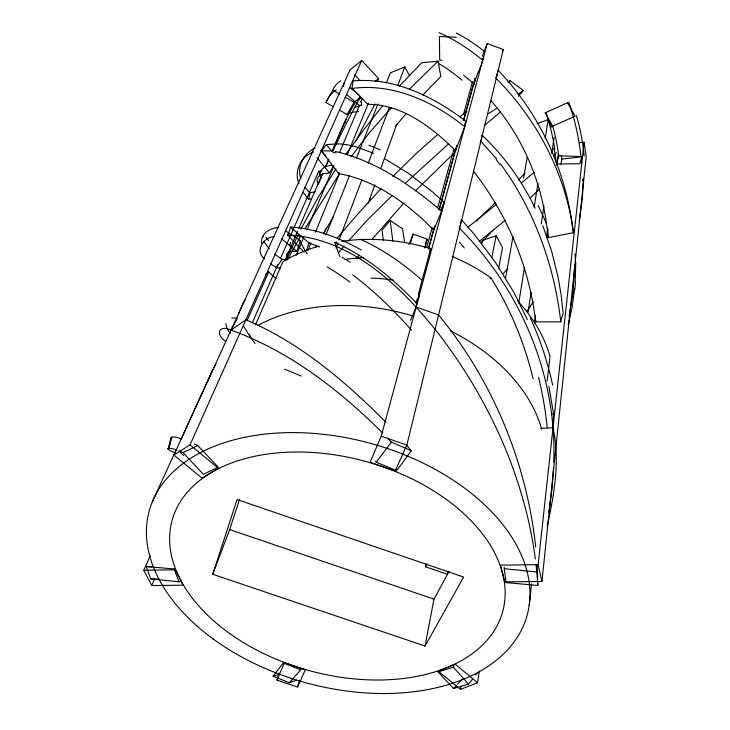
<?xml version="1.0" encoding="UTF-8"?>
<svg xmlns="http://www.w3.org/2000/svg" width="730" height="730" viewBox="0 0 730 730"><rect width="100%" height="100%" fill="white"/><g stroke="black" fill="none" stroke-linecap="round" stroke-linejoin="round"><path stroke-width="1.09" d="M558.176 154.24L557.3 164.533M574.72 265.118L573.041 292.082L569.154 316.437M553.732 462.19C557.191 375.257 520.326 289.171 459.243 227.942M537.782 582.303L537.809 585.478L506.054 582.595L506.091 581.308M547.856 523.538C554.453 492.303 560.138 459.371 553.002 427.798L553.595 413.965L548.841 386.17M553.523 467.966L551.989 489.219L548.814 512.423M575.158 282.428L575.742 263.421L574.985 253.839M305.021 187.218L309.739 192.811L309.557 194.636A88.558 41.327 -18.9 0 1 308.69 198.779L308.544 199.235L311.126 198.861M542.828 225.807L551.606 251.065L558.121 277.3L561.188 295.276L563.195 313.498L561.343 318.727A60.389 35.953 -7.8 0 0 560.777 321.884L535.637 321.83L535.811 320.114M574.592 289.053L572.092 307.175L568.241 325.124M541.943 581.472L538.11 564.637L500.479 565.175L504.74 581.856L541.943 581.472L586.19 156.448L584.082 142.168L579.611 142.651M547.874 228.773L547.984 237.651L573.543 232.715C565.796 174.452 537.462 119.611 495.935 78.219M538.11 564.637L584.082 142.168M529.204 605.316L531.604 583.936M547.098 381.106L550.028 356.696A162.854 121.28 15.5 0 0 517.88 301.262M320.333 173.32C320.798 167.635 327.232 165.655 332.004 165.153M561.069 164.35L561.79 159.04L561.251 155.773M534.442 323.253L535.501 315.707M546.487 237.478L547.664 229.12M477.602 682.723L455.237 664.227L438.201 671.135L460.511 689.366L477.602 682.723L479.272 671.226M528.137 312.075L531.084 292.255M541.258 223.909L543.923 205.96M551.743 153.419L554.125 137.441M460.511 689.366L461.013 686.246M344.113 83.019L343.501 86.478M518.756 303.132L524.468 267.527M534.132 207.247L537.983 183.203M545.146 138.536L548.175 119.656L537.034 123.762M480.24 142.989L481.289 139.111M579.328 220.104L582.312 198.761L583.325 178.896L582.577 180.529M505.479 278.55L513.017 236.538M523.51 178.083L527.242 157.279M361.204 249.961C340.682 238.445 318.18 229.603 294.61 227.304C292.885 227.459 289.801 225.953 290.02 228.7A57.633 31.828 51.6 0 1 287.684 235.042L304.127 252.215M448.092 570.979L447.481 574.309L425.49 566.79L425.827 565.13M180.721 438.63C169.132 434.633 171.65 437.215 168.128 449.151L170.418 442.927L168.128 449.151L170.3 450.821L175.893 453.056M171.313 437.306L170.145 443.566L171.413 437.124L171.869 437.927M498.663 268.129L502.532 247.634L496.135 235.799L483.415 240.024M425.033 646.023L463.65 577.074L237.077 499.548L212.722 574.282L425.033 646.023L433.985 599.148L449.078 571.38M481.417 138.417L482.037 135.415M491.664 258.201L496.135 235.799M464.709 126.719L464.891 125.834A115.833 5.667 -69.7 0 1 465.923 121.362C434.095 96.853 394.255 77.124 353.11 80.939L352.827 83.238A103.331 46.528 50.4 0 1 351.851 88.011L367.874 104.353C402.522 104.308 432.05 127.467 455.529 150.708L464.709 126.719C433.346 101.479 392.749 82.837 351.696 88.476M425.937 564.573L426.046 564.025M481.645 243.692L482.357 240.371M290.357 227.03L308.991 242.862L306.609 250.463A86.742 47.915 51.5 0 1 306.463 250.801M354.981 107.556L361.587 105.193L361.66 103.998A52.158 11.507 -45.2 0 0 361.587 103.55L360.985 101.771L361.879 98.267M261.513 243.254C260.665 233.053 270.209 228.134 278.842 227.477M262.973 236.693L263.11 236.137M455.529 150.708L455.839 149.385M487.22 43.563L381.252 436.184L370.073 462.346L395.149 471.033L406.865 445.108L503.271 49.512L487.22 43.563L482.348 56.11M455.894 149.157L456.241 147.761M547.162 526.376L547.637 524.487M456.615 146.31L456.807 145.553M410.661 320.242L416.118 307.001L419.339 294.71L416.036 302.704C392.603 278.34 365.976 256.084 334.778 242.451L339.924 256.933M496.062 77.727L496.053 77.763A110.285 6.597 -69.5 0 1 497.44 72.726L498.134 70.299C538.485 112.219 564.573 167.435 572.284 225.05A106.032 55.699 -7 0 0 573.196 231.291L573.543 232.715M373.514 153.254L355.546 146.584L347.37 144.768L338.93 143.856L326.365 144.604L321.465 150.827L338.519 173.539L349.314 175.866L360.748 179.571L371.625 184.124L383.177 190.074L396.071 198.067L408.444 207.11L421.073 217.759L433.748 230.078L434.432 227.541M416.036 302.704L416.757 300.03M418.199 294.71L430.691 248.665A162.854 121.28 15.5 0 0 341.731 241.311M428.327 249.021L434.213 227.523M439.223 209.227L455.666 149.175M463.523 120.496L475.093 78.256M428.537 248.738L434.387 227.34M439.077 210.222L456.88 145.17M463.705 120.24L473.825 83.266L481.316 64.696A136.136 6.105 -69.7 0 1 482.01 62.296L483.68 56.675M475.558 81.167L474.847 79.543L475.157 78.457M460.986 221.099L461.387 219.639L473.615 233.49L494.949 261.614L514.102 292.748L527.325 319.521M426.694 247.552L432.169 227.733M437.69 207.731L453.896 149.057M463.413 114.592L472.492 81.714M424.869 247.963L427.305 239.203L413.098 234.102L409.046 244.504M557.364 159.98L558.696 155.819A229.257 218.48 -38.8 0 0 552.783 126.098M434.706 226.546L434.898 225.88M279.052 673.16L276.962 680.141L297.557 687.012L299.254 680.999M475.075 78.73L474.847 79.543M410.187 243.902L413.098 234.102M385.093 158.994L407.887 172.946L431.923 191.406L444.132 202.301L442.426 208.105A64.45 3.623 -70 0 0 441.568 211.198L433.748 230.078M232.532 326.456L232.514 328.801M344.715 123.361L345.983 119.318L332.634 150.197M212.722 574.282L229.676 529.578L239.632 499.256M368.084 203.551L374.855 184.818M380.896 168.119L396.846 124.027M368.148 103.669L367.893 104.317M335.992 247.999L337.88 243.008M339.021 240.006L361.843 179.963M368.203 163.219L389.409 107.438M397.704 85.611L404.803 66.932L409.366 75.372M464.864 124.073L465.393 122.704M332.506 150.727C339.195 134.612 345.518 118.05 354.926 103.322M325.835 235.087L349.46 175.647M356.432 158.118L377.967 103.961M386.453 82.618L390.322 72.89L404.803 66.932M323.773 233.983L326.255 227.806M425.225 244.386L427.305 239.203M502.441 51.593L503.271 49.512M318.444 184.015L319.338 181.797M429.459 251.704L430.691 248.665M319.64 181.058L320.242 179.58M482.229 60.234L482.712 59.048M307.978 250.308L310.907 243.19M315.415 232.213L339.176 174.424M347.142 155.043L368.349 103.459M377.392 81.459L378.587 78.548L361.688 60.508L350.044 69.897L173.886 455.1L202.091 478.15L218.379 468.286L190.046 444.844L173.886 455.1M320.543 178.85L322.687 173.713M296.161 255.327L303.662 237.551M307.011 229.621L333.902 165.929M339.532 152.588L359.416 105.485L361.587 105.193M360.985 101.771L362.491 98.212M150.179 555.74L143.81 570.267L175.483 569.82L183.111 585.214L151.74 585.542L154.65 578.707M276.962 680.141L284.399 662.749L305.35 669.766L297.557 687.012M444.132 202.301L440.856 209.911M255.491 324.813L282.857 261.769A162.854 121.28 15.5 0 1 318.974 246.129L319.311 247.132M284.983 260.418L297.566 231.31M298.862 228.317L322.651 173.302M325.297 167.17L328.792 159.094M325.188 167.891L328.692 159.98M252.543 322.24L277.929 264.342M280.53 258.42L318.736 171.267L322.03 170.902M247.114 320.461L268.731 271.888L276.059 278.723M190.046 444.844L361.688 60.508M152.378 501.756L175.519 451.14M181.113 438.949L212.248 370.858M286.142 259.862L298.269 234.385M332.707 151.21L345.071 125.861L360.556 96.46M333.665 166.048L329.422 172.9L322.806 173.877L318.672 176.204L316.984 179.626L317.769 184.06M286.498 257.261L286.525 254.642L288.35 252.352L292.21 251.239L296.818 251.394L300.34 240.626L285.393 230.799M355.446 141.739L374.955 103.943M300.97 229.01L318.271 197.182L336.037 168.739M425.49 566.79L427.023 563.834M287.355 259.862L300.696 235.954M315.652 247.561L316.574 245.891M285.868 259.533L281.908 259.442L276.515 267.773L270.255 263.576M323.536 233.564L333.409 216.837M361.66 97.856A226.756 66.33 47.7 0 0 354.105 102.282L347.06 114.428L339.34 110.066M305.322 228.089L339.687 173.421M339.14 172.618L338.519 173.539M533.274 301.964L526.722 311.591M345.91 154.286L363.878 129.611L382.31 106.133M375.448 461.095L376.251 462.218L396.618 470.649L411.328 450.775L406.145 444.606M472.639 678.982L468.487 684.156L453.522 688.5L438.128 671.992L453.339 667.138L454.124 666.025M351.03 156.886L369.325 132.778L391.517 107.611M376.251 462.218L391.316 442.115L411.328 450.775M290.567 242.278L289.837 244.778L290.85 248.282M284.134 662.584L283.231 662.977L273.029 676.19L289.326 682.723L296.325 680.214M356.924 100.703L360.237 96.342M477.712 672.439L475.705 675.067M356.778 258.42L359.324 255.181M301.371 669.1L289.326 682.723M338.401 252.909L343.994 246.101M395.268 126.527L406.391 113.314M556.415 152.661L553.614 155.864M337.068 238.226L357.244 214.629L380.978 188.696M372.519 238.838L404.073 202.794M438.128 671.992L438.894 671.107M404.73 242.953L402.568 228.8L390.194 220.487L381.945 230.096L383.35 240.143M508.655 82.472L510.106 80.774L523.419 90.474L518.309 96.323M348.219 241.137L368.75 218.635L392.202 195.448M525.153 172.846L518.473 180.127M507.888 268.549L503.08 273.786M399.547 85.976L421.666 62.78L438.036 61.165L440.829 76.504L422.761 95.146M462.373 679.055L457.491 684.329M481.508 242.57L490.742 232.56M491.856 231.364L492.96 230.187M456.505 685.379L453.522 688.5M415.498 190.749L453.357 153.811M476.626 221.071L477.922 219.748M392.795 176.468L416.456 153.318L437.507 134.585M479.19 218.443L495.524 202.393M409.74 88.868L438.036 61.165M539.789 188.696L530.007 198.286M313.526 152.105C300.796 156.266 293.715 171.075 298.935 183.604M168.064 448.567L170.902 448.266L177.071 450.027M405.597 182.956L448.576 143.874M484.3 125.551L500.57 111.872M521.512 182.847L534.396 172.216M479.583 241.174L504.868 220.606M496.482 204.254L468.049 227.149M375.247 81.176L378.587 78.548M459.635 116.827L466.844 111.38M523.419 90.474L517.981 94.289M508.025 82.216L510.106 80.774M488.543 113.661L496.309 108.551M489.967 278.44L490.889 277.847C510.526 308.89 524.624 343.319 533.165 379.016M314.995 148.245C303.634 153.19 296.654 166.723 300.851 178.713M194.554 444.032L197.812 445.574L218.261 467.127L203.36 474.308L183.02 452.582L179.023 450.802M197.812 445.574L183.02 452.582M279.079 674.411L273.029 676.19M274.17 236.712C263.01 237.213 254.606 251.339 264.616 258.849M179.717 581.828L150.818 579L146.137 566.507L174.625 569.008M315.159 191.744L309.739 192.811M231.738 317.997L237.496 318.07L231.027 330.133C219.365 324.421 214.793 333.665 225.287 341.211M561.79 159.04L579.538 157.151M321.465 150.827L332.168 150.973M552.738 148.947L554.909 148.774M540.738 428.355L553.002 427.798M552.282 414.01L553.595 413.965M287.675 235.033C351.769 237.798 402.13 287.319 439.487 334.915C489.173 400.131 524.596 477.457 535.364 559.098M150.818 579L159.478 579.182M580.934 156.503L582.449 156.53L580.533 161.503A122.886 60.17 -7 0 0 579.866 163.766L556.808 163.985L556.88 165.482M579.428 156.466L558.696 155.819M456.359 37.276L439.414 36.5L439.706 60.152L441.942 60.262M146.137 566.507L151.256 566.872M276.515 267.773L280.594 268.111M504.174 567.21L504.275 568.716L536.796 571.955L537.809 585.478M335.262 151.429C375.402 160.655 410.616 184.946 441.568 211.198M308.991 242.862L317.851 246.384M229.676 529.578L433.985 599.148M381.252 436.184L406.865 445.108M416.118 307.001L438.575 314.977C492.704 380.558 526.622 462.528 535.711 547.007M283.231 662.977L300.304 669.629M333.546 106.799L325.826 102.437L332.752 90.173L339.56 94.033M345.39 97.346L354.141 102.319M341.959 257.179L350.181 262.198M281.908 259.442L274.599 253.848M463.532 75.181L474.381 84.114M358.722 94.8L349.77 87.627M296.818 251.394L281.543 238.82M359.416 105.485L346.704 94.48M180.328 452.545L183.659 455.511M482.074 135.251C504.12 155.983 522.087 180.958 535.117 208.26M473.825 83.266L474.728 84.169M480.878 141.328L496.637 158.939M382.812 433.1C339.441 389.984 289.107 350.966 231.027 330.133L245.882 319.813C299.601 342.498 345.217 381.279 385.942 422.259M269.233 248.875L263.548 241.283M354.643 74.77L360.009 80.446M387.676 438.201L391.316 442.115M325.899 156.065L320.726 150.453M453.339 667.138L468.487 684.156M308.544 199.235L303.233 192.501M490.943 100.722C524.514 138.381 544.096 187.528 547.984 237.651M326.365 144.604L331.612 150.973M317.039 157.762L329.422 172.9M473.496 171.212C507.377 214.52 529.414 267.143 535.637 321.83M230.26 333.665L226.93 328.4L225.789 323.81M500.534 163.967C534.178 209.975 554.408 265.391 560.777 321.884M395.952 469.6L396.618 470.649M369.499 198.259L370.621 200.139M143.81 570.267L151.74 585.542M548.175 119.656L551.935 127.421M321.41 178.074L320.333 174.224M174.16 569.126L179.06 581.992M318.736 171.267L320.57 177.363M554.097 148.053L556.315 162.598M506.054 582.595L504.275 568.716M390.194 220.487L392.859 241.256M536.03 564.6L536.796 571.955M537.17 564.837L537.727 579.127M207.858 381.379A174.315 123.051 15.5 0 1 215.797 364.37M258.247 325.251A174.315 123.051 15.5 0 1 413.527 316.19M450.045 330.681A174.315 123.051 15.5 0 1 541.742 429.359M538.503 377.218A308.042 263.229 89.7 0 1 547.199 427.552M352.645 274.872A309.912 118.324 61.7 0 1 411.638 330.234M576.417 115.669A211.016 187.491 -69.8 0 1 584.155 156.202M568.798 102.118A242.15 210.286 -75.8 0 1 581.691 163.429M546.077 112.475A283.696 267.846 -46.4 0 1 554.681 147.925M456.268 33.078A209.337 118.543 70 0 1 484.41 51.465M439.022 32.649A239.121 130.123 66.3 0 1 481.891 59.531M439.077 63.738A270.575 170.546 83.2 0 1 462.081 80.191M332.743 90.164A215.606 63.784 30.7 0 1 340.773 80.829M326.191 102.62A250.025 74.095 27.5 0 1 336.329 89.918M346.978 114.336A280.512 76.084 45.9 0 1 358.421 111.571M371.013 278.112A139.421 102.419 15.5 0 1 393.087 280.083M238.573 313.946A162.854 121.28 15.5 0 1 245.545 299.035M265.592 274.608A162.854 121.28 15.5 0 1 268.731 271.888M334.778 242.451A162.854 121.28 15.5 0 1 336.749 242.095M452.244 256.449A162.854 121.28 15.5 0 1 490.889 277.847M327.159 266.851A290.969 94.489 55.6 0 1 349.825 282.035M459.371 242.105A272.162 178.613 82 0 1 464.362 247.963M284.59 369.124A326.784 16.845 26.3 0 1 300.979 375.987M459.562 226.601A60.316 4.535 -69.9 0 1 459.736 225.889M460.247 223.882A60.316 4.535 -69.9 0 1 460.676 222.23M360.173 239.148A316.081 169.086 67.8 0 1 421.383 279.663M368.915 145.243A231.802 74.816 50 0 1 380.339 149.924M332.935 152.324A232.97 78.219 54.2 0 1 336.074 152.908M538.12 205.586A227.158 163.493 83.9 0 1 546.195 223.407M496.135 159.642A231.702 174.05 87.7 0 1 499.995 164.67M530.336 317.924A315.543 292.009 -89.1 0 1 552.674 385.203M575.468 282.446A239.404 237.551 -9 0 1 574.893 289.08M307.129 253.812A264.917 37.276 38.2 0 1 300.012 240.38M255.071 343.447A329.659 46.647 38 0 1 243.948 326.62M252.991 339.742A311.601 36.172 35.8 0 1 249.35 335.034M268.695 240.562A242.524 41.09 9.7 0 1 265.902 237.113M345.071 259.488A142.532 106.051 15.5 0 1 363.376 257.635M567.502 102.775L545.073 112.84L552.738 126.107L575.085 116.234L567.502 102.775M229.676 633.494A171.486 108.332 15.5 0 0 502.632 611.849A171.486 108.332 15.5 0 0 279.864 452.691A171.486 108.332 15.5 0 0 229.676 633.494M213.114 638.933A196.023 123.99 15.5 0 0 526.64 617.033A196.023 123.99 15.5 0 0 274.863 433.209A196.023 123.99 15.5 0 0 213.114 638.933"/></g></svg>
